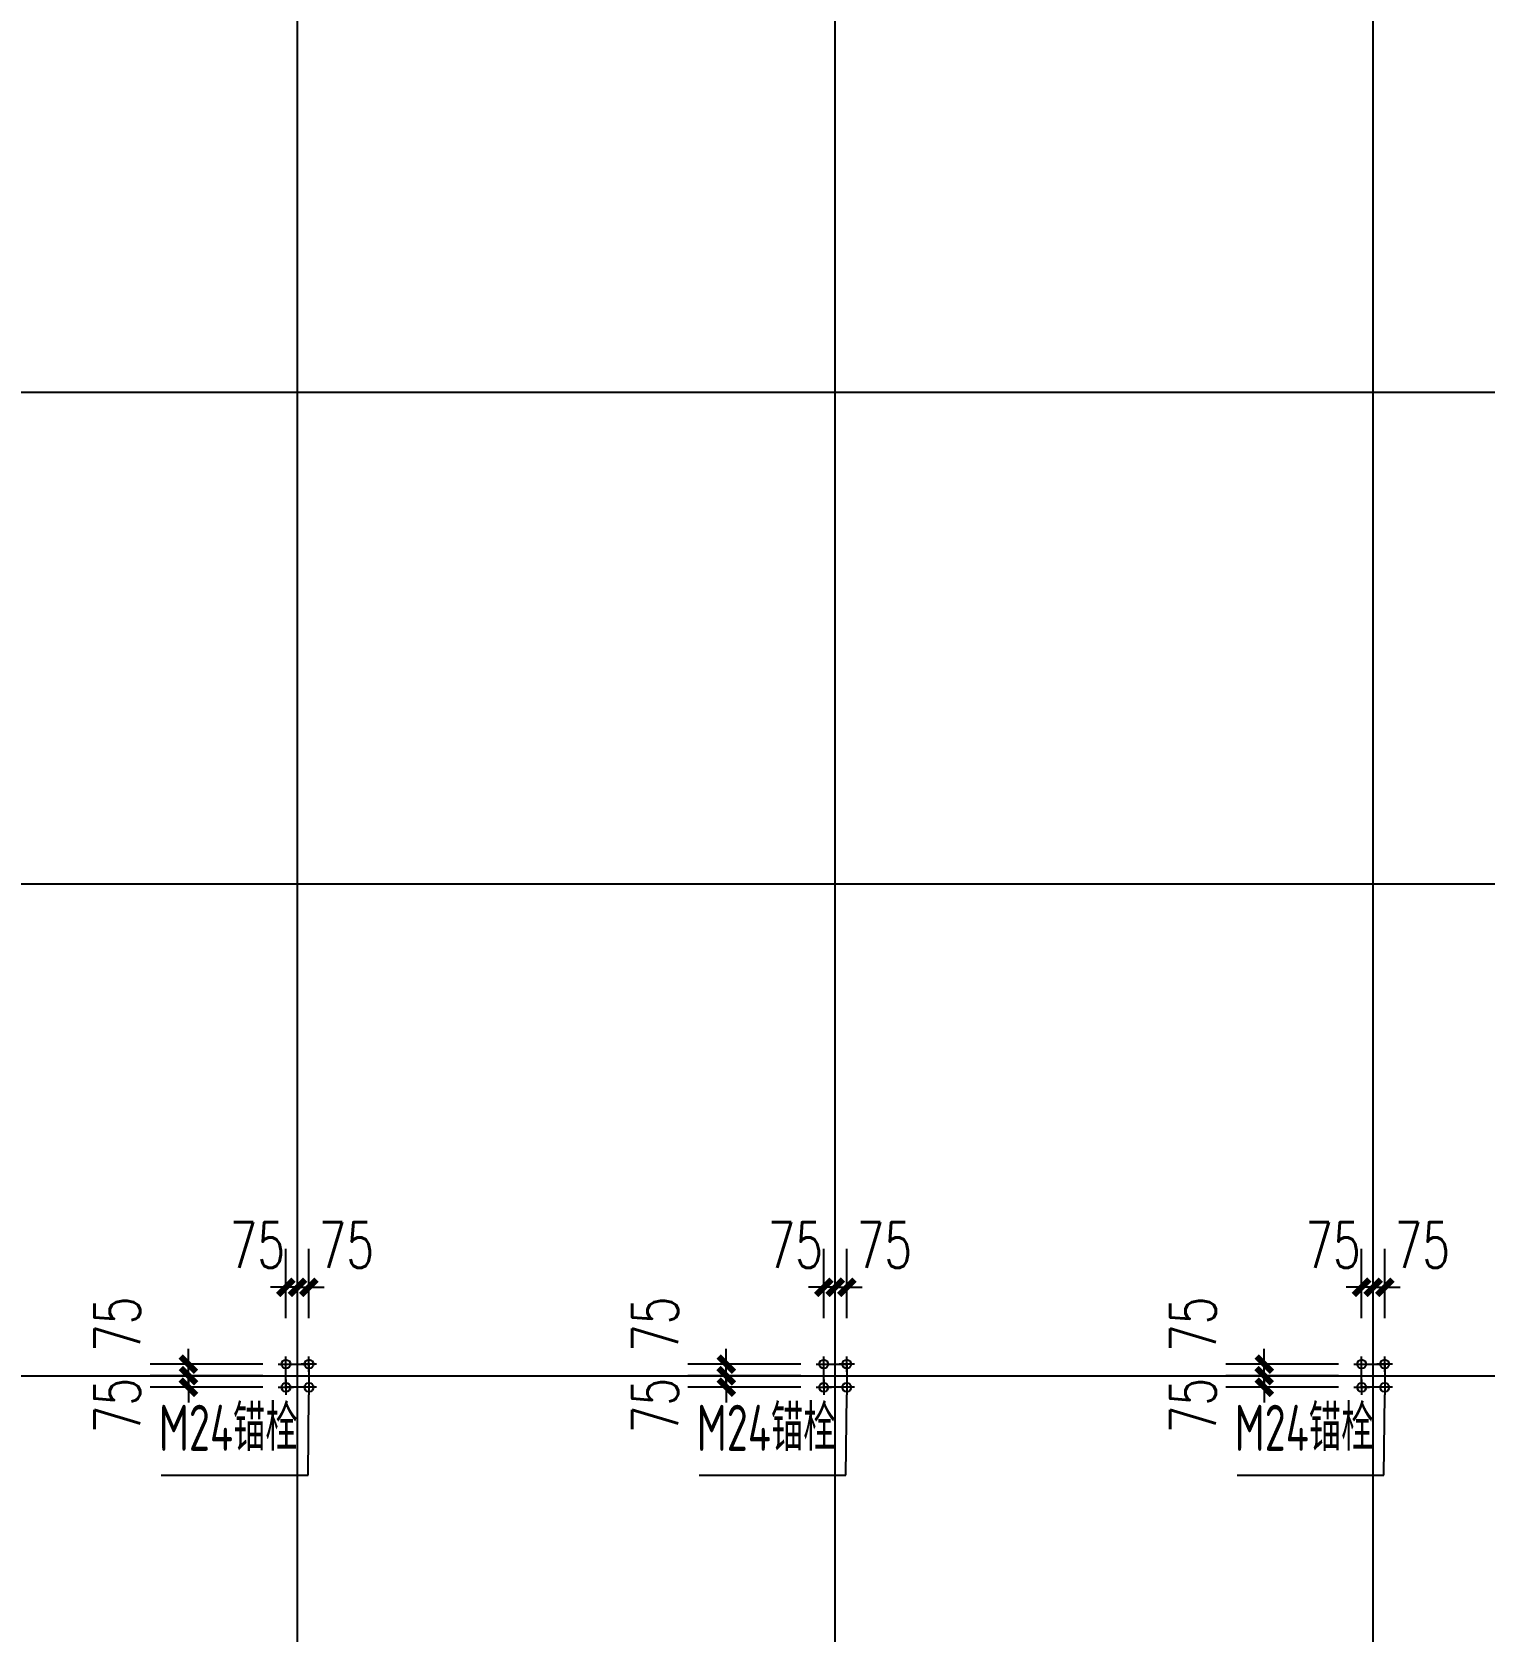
# Model space of a CAD drawing. Extents: x 180850 to 1399066, y 48356 to 327880.
# Drawn here: x 466373 to 485269, y 178529 to 199338 of the extents above; entities that cross this region are included whole.
import ezdxf
from ezdxf.enums import TextEntityAlignment as Align

# ---------------------------------------------------------------- set-up
doc = ezdxf.new("R2010")
doc.units = 0
doc.header["$LTSCALE"] = 1000
for name, color, linetype in [('AXIS', 3, 'Continuous'), ('DOTE', 1, 'Continuous'), ('TEXT', 7, 'Continuous')]:
    doc.layers.add(name, color=color, linetype=linetype)
doc.styles.add('_TCH_DIM_T3', font='SIMPLEX', dxfattribs={"width": 0.705882, "bigfont": 'GBCBIG'})
doc.styles.add('TSSD_Label', font='tssdeng.shx', dxfattribs={"width": 0.7, "bigfont": 'hztxt.shx'})
doc.dimstyles.new('TCH-200-2', dxfattribs={"dimtxt": 595, "dimasz": 200, "dimexe": 500, "dimexo": 600, "dimgap": 252.5, "dimtad": 1, "dimdec": 0, "dimlfac": 0.5, "dimzin": 0, "dimdsep": 46, "dimtxsty": '_TCH_DIM_T3', "dimblk": 'ARCHTICK', "dimcen": 0.09, "dimclrd": 124, "dimclre": 124, "dimclrt": 7, "dimazin": 2, "dimtfac": 1, "dimtdec": 0, "dimtix": 1, "dimtmove": 2, "dimatfit": 3, "dimfxl": 1, "dimtolj": 1, "dimtzin": 0, "dimarcsym": 0})

# ---------------------------------------------------------------- blocks, each defined once
blk = doc.blocks.new('_ArchTick')
at = {"color": 0, "linetype": 'ByBlock', "const_width": 0.4}
blk.add_lwpolyline([(-0.5, -0.5), (0.5, 0.5)], dxfattribs=at)
blk = doc.blocks.new('*D1646')
at = {"color": 124, "linetype": 'ByBlock', "lineweight": -2, "transparency": 16777216}
for p, q in [((468409, 182002), (468409, 182202)), ((469377, 182002), (467909, 182002)), ((468409, 181852), (468409, 182002)), ((469377, 181852), (467909, 181852)), ((468409, 181852), (468409, 181652))]:
    blk.add_line(p, q, dxfattribs=at)
at = {"layer": 'Defpoints', "color": 0, "linetype": 'ByBlock', "transparency": 16777216}
for p in [(468409, 182002), (469977, 182002), (469977, 181852)]:
    blk.add_point(p, dxfattribs=at)
at = {"color": 124, "linetype": 'ByBlock', "lineweight": -2, "transparency": 16777216, "xscale": 200, "yscale": 200, "zscale": 200}
for p, rotation in [((468409, 182002), 270), ((468409, 181852), 90)]:
    blk.add_blockref('_ArchTick', p, dxfattribs=dict(at, rotation=rotation))
at = {"color": 7, "linetype": 'ByBlock', "transparency": 16777216, "insert": (467483, 182521), "char_height": 595, "attachment_point": 5, "rotation": 90, "style": '_TCH_DIM_T3'}
blk.add_mtext('\\A1;75', dxfattribs=at)
blk = doc.blocks.new('*D1647')
at = {"color": 124, "linetype": 'ByBlock', "lineweight": -2, "transparency": 16777216}
for p, q in [((468409, 181852), (468409, 182052)), ((469377, 181852), (467909, 181852)), ((469377, 181702), (467909, 181702)), ((468409, 181702), (468409, 181852)), ((468409, 181702), (468409, 181502))]:
    blk.add_line(p, q, dxfattribs=at)
at = {"layer": 'Defpoints', "color": 0, "linetype": 'ByBlock', "transparency": 16777216}
for p in [(468409, 181852), (469977, 181852), (469977, 181702)]:
    blk.add_point(p, dxfattribs=at)
at = {"color": 124, "linetype": 'ByBlock', "lineweight": -2, "transparency": 16777216, "xscale": 200, "yscale": 200, "zscale": 200}
for p, rotation in [((468409, 181852), 270), ((468409, 181702), 90)]:
    blk.add_blockref('_ArchTick', p, dxfattribs=dict(at, rotation=rotation))
at = {"color": 7, "linetype": 'ByBlock', "transparency": 16777216, "insert": (467483, 181463), "char_height": 595, "attachment_point": 5, "rotation": 90, "style": '_TCH_DIM_T3'}
blk.add_mtext('\\A1;75', dxfattribs=at)
blk = doc.blocks.new('*D1648')
at = {"color": 124, "linetype": 'ByBlock', "lineweight": -2, "transparency": 16777216}
for p, q in [((469827, 182602), (469827, 183502)), ((469977, 182602), (469977, 183502)), ((469827, 183002), (469627, 183002)), ((469827, 183002), (469977, 183002)), ((469977, 183002), (470177, 183002))]:
    blk.add_line(p, q, dxfattribs=at)
at = {"layer": 'Defpoints', "color": 0, "linetype": 'ByBlock', "transparency": 16777216}
for p in [(469977, 183002), (469827, 182002), (469977, 182002)]:
    blk.add_point(p, dxfattribs=at)
at = {"color": 124, "linetype": 'ByBlock', "lineweight": -2, "transparency": 16777216, "xscale": 200, "yscale": 200, "zscale": 200}
blk.add_blockref('_ArchTick', (469827, 183002), dxfattribs=at)
at = {"color": 124, "linetype": 'ByBlock', "lineweight": -2, "transparency": 16777216, "xscale": 200, "yscale": 200, "zscale": 200, "rotation": 180}
blk.add_blockref('_ArchTick', (469977, 183002), dxfattribs=at)
at = {"color": 7, "linetype": 'ByBlock', "transparency": 16777216, "insert": (470465, 183552), "char_height": 595, "attachment_point": 5, "style": '_TCH_DIM_T3'}
blk.add_mtext('\\A1;75', dxfattribs=at)
blk = doc.blocks.new('*D1649')
at = {"color": 124, "linetype": 'ByBlock', "lineweight": -2, "transparency": 16777216}
for p, q in [((469677, 182602), (469677, 183502)), ((469827, 182602), (469827, 183502)), ((469677, 183002), (469477, 183002)), ((469827, 183002), (469677, 183002)), ((469827, 183002), (470027, 183002))]:
    blk.add_line(p, q, dxfattribs=at)
at = {"layer": 'Defpoints', "color": 0, "linetype": 'ByBlock', "transparency": 16777216}
for p in [(469677, 183002), (469677, 182002), (469827, 182002)]:
    blk.add_point(p, dxfattribs=at)
at = {"color": 124, "linetype": 'ByBlock', "lineweight": -2, "transparency": 16777216, "xscale": 200, "yscale": 200, "zscale": 200}
blk.add_blockref('_ArchTick', (469677, 183002), dxfattribs=at)
at = {"color": 124, "linetype": 'ByBlock', "lineweight": -2, "transparency": 16777216, "xscale": 200, "yscale": 200, "zscale": 200, "rotation": 180}
blk.add_blockref('_ArchTick', (469827, 183002), dxfattribs=at)
at = {"color": 7, "linetype": 'ByBlock', "transparency": 16777216, "insert": (469305, 183552), "char_height": 595, "attachment_point": 5, "style": '_TCH_DIM_T3'}
blk.add_mtext('\\A1;75', dxfattribs=at)
blk = doc.blocks.new('*D1658')
at = {"color": 124, "linetype": 'ByBlock', "lineweight": -2, "transparency": 16777216}
for p, q in [((475409, 182002), (475409, 182202)), ((476377, 182002), (474909, 182002)), ((475409, 181852), (475409, 182002)), ((476377, 181852), (474909, 181852)), ((475409, 181852), (475409, 181652))]:
    blk.add_line(p, q, dxfattribs=at)
at = {"layer": 'Defpoints', "color": 0, "linetype": 'ByBlock', "transparency": 16777216}
for p in [(475409, 182002), (476977, 182002), (476977, 181852)]:
    blk.add_point(p, dxfattribs=at)
at = {"color": 124, "linetype": 'ByBlock', "lineweight": -2, "transparency": 16777216, "xscale": 200, "yscale": 200, "zscale": 200}
for p, rotation in [((475409, 182002), 270), ((475409, 181852), 90)]:
    blk.add_blockref('_ArchTick', p, dxfattribs=dict(at, rotation=rotation))
at = {"color": 7, "linetype": 'ByBlock', "transparency": 16777216, "insert": (474483, 182521), "char_height": 595, "attachment_point": 5, "rotation": 90, "style": '_TCH_DIM_T3'}
blk.add_mtext('\\A1;75', dxfattribs=at)
blk = doc.blocks.new('*D1659')
at = {"color": 124, "linetype": 'ByBlock', "lineweight": -2, "transparency": 16777216}
for p, q in [((475409, 181852), (475409, 182052)), ((476377, 181852), (474909, 181852)), ((476377, 181702), (474909, 181702)), ((475409, 181702), (475409, 181852)), ((475409, 181702), (475409, 181502))]:
    blk.add_line(p, q, dxfattribs=at)
at = {"layer": 'Defpoints', "color": 0, "linetype": 'ByBlock', "transparency": 16777216}
for p in [(475409, 181852), (476977, 181852), (476977, 181702)]:
    blk.add_point(p, dxfattribs=at)
at = {"color": 124, "linetype": 'ByBlock', "lineweight": -2, "transparency": 16777216, "xscale": 200, "yscale": 200, "zscale": 200}
for p, rotation in [((475409, 181852), 270), ((475409, 181702), 90)]:
    blk.add_blockref('_ArchTick', p, dxfattribs=dict(at, rotation=rotation))
at = {"color": 7, "linetype": 'ByBlock', "transparency": 16777216, "insert": (474483, 181463), "char_height": 595, "attachment_point": 5, "rotation": 90, "style": '_TCH_DIM_T3'}
blk.add_mtext('\\A1;75', dxfattribs=at)
blk = doc.blocks.new('*D1660')
at = {"color": 124, "linetype": 'ByBlock', "lineweight": -2, "transparency": 16777216}
for p, q in [((476827, 182602), (476827, 183502)), ((476977, 182602), (476977, 183502)), ((476827, 183002), (476627, 183002)), ((476827, 183002), (476977, 183002)), ((476977, 183002), (477177, 183002))]:
    blk.add_line(p, q, dxfattribs=at)
at = {"layer": 'Defpoints', "color": 0, "linetype": 'ByBlock', "transparency": 16777216}
for p in [(476977, 183002), (476827, 182002), (476977, 182002)]:
    blk.add_point(p, dxfattribs=at)
at = {"color": 124, "linetype": 'ByBlock', "lineweight": -2, "transparency": 16777216, "xscale": 200, "yscale": 200, "zscale": 200}
blk.add_blockref('_ArchTick', (476827, 183002), dxfattribs=at)
at = {"color": 124, "linetype": 'ByBlock', "lineweight": -2, "transparency": 16777216, "xscale": 200, "yscale": 200, "zscale": 200, "rotation": 180}
blk.add_blockref('_ArchTick', (476977, 183002), dxfattribs=at)
at = {"color": 7, "linetype": 'ByBlock', "transparency": 16777216, "insert": (477465, 183552), "char_height": 595, "attachment_point": 5, "style": '_TCH_DIM_T3'}
blk.add_mtext('\\A1;75', dxfattribs=at)
blk = doc.blocks.new('*D1661')
at = {"color": 124, "linetype": 'ByBlock', "lineweight": -2, "transparency": 16777216}
for p, q in [((476677, 182602), (476677, 183502)), ((476827, 182602), (476827, 183502)), ((476677, 183002), (476477, 183002)), ((476827, 183002), (476677, 183002)), ((476827, 183002), (477027, 183002))]:
    blk.add_line(p, q, dxfattribs=at)
at = {"layer": 'Defpoints', "color": 0, "linetype": 'ByBlock', "transparency": 16777216}
for p in [(476677, 183002), (476677, 182002), (476827, 182002)]:
    blk.add_point(p, dxfattribs=at)
at = {"color": 124, "linetype": 'ByBlock', "lineweight": -2, "transparency": 16777216, "xscale": 200, "yscale": 200, "zscale": 200}
blk.add_blockref('_ArchTick', (476677, 183002), dxfattribs=at)
at = {"color": 124, "linetype": 'ByBlock', "lineweight": -2, "transparency": 16777216, "xscale": 200, "yscale": 200, "zscale": 200, "rotation": 180}
blk.add_blockref('_ArchTick', (476827, 183002), dxfattribs=at)
at = {"color": 7, "linetype": 'ByBlock', "transparency": 16777216, "insert": (476305, 183552), "char_height": 595, "attachment_point": 5, "style": '_TCH_DIM_T3'}
blk.add_mtext('\\A1;75', dxfattribs=at)
blk = doc.blocks.new('*D1670')
at = {"color": 124, "linetype": 'ByBlock', "lineweight": -2, "transparency": 16777216}
for p, q in [((482409, 182002), (482409, 182202)), ((483377, 182002), (481909, 182002)), ((482409, 181852), (482409, 182002)), ((483377, 181852), (481909, 181852)), ((482409, 181852), (482409, 181652))]:
    blk.add_line(p, q, dxfattribs=at)
at = {"layer": 'Defpoints', "color": 0, "linetype": 'ByBlock', "transparency": 16777216}
for p in [(482409, 182002), (483977, 182002), (483977, 181852)]:
    blk.add_point(p, dxfattribs=at)
at = {"color": 124, "linetype": 'ByBlock', "lineweight": -2, "transparency": 16777216, "xscale": 200, "yscale": 200, "zscale": 200}
for p, rotation in [((482409, 182002), 270), ((482409, 181852), 90)]:
    blk.add_blockref('_ArchTick', p, dxfattribs=dict(at, rotation=rotation))
at = {"color": 7, "linetype": 'ByBlock', "transparency": 16777216, "insert": (481483, 182521), "char_height": 595, "attachment_point": 5, "rotation": 90, "style": '_TCH_DIM_T3'}
blk.add_mtext('\\A1;75', dxfattribs=at)
blk = doc.blocks.new('*D1671')
at = {"color": 124, "linetype": 'ByBlock', "lineweight": -2, "transparency": 16777216}
for p, q in [((482409, 181852), (482409, 182052)), ((483377, 181852), (481909, 181852)), ((483377, 181702), (481909, 181702)), ((482409, 181702), (482409, 181852)), ((482409, 181702), (482409, 181502))]:
    blk.add_line(p, q, dxfattribs=at)
at = {"layer": 'Defpoints', "color": 0, "linetype": 'ByBlock', "transparency": 16777216}
for p in [(482409, 181852), (483977, 181852), (483977, 181702)]:
    blk.add_point(p, dxfattribs=at)
at = {"color": 124, "linetype": 'ByBlock', "lineweight": -2, "transparency": 16777216, "xscale": 200, "yscale": 200, "zscale": 200}
for p, rotation in [((482409, 181852), 270), ((482409, 181702), 90)]:
    blk.add_blockref('_ArchTick', p, dxfattribs=dict(at, rotation=rotation))
at = {"color": 7, "linetype": 'ByBlock', "transparency": 16777216, "insert": (481483, 181463), "char_height": 595, "attachment_point": 5, "rotation": 90, "style": '_TCH_DIM_T3'}
blk.add_mtext('\\A1;75', dxfattribs=at)
blk = doc.blocks.new('*D1672')
at = {"color": 124, "linetype": 'ByBlock', "lineweight": -2, "transparency": 16777216}
for p, q in [((483827, 182602), (483827, 183502)), ((483977, 182602), (483977, 183502)), ((483827, 183002), (483627, 183002)), ((483827, 183002), (483977, 183002)), ((483977, 183002), (484177, 183002))]:
    blk.add_line(p, q, dxfattribs=at)
at = {"layer": 'Defpoints', "color": 0, "linetype": 'ByBlock', "transparency": 16777216}
for p in [(483977, 183002), (483827, 182002), (483977, 182002)]:
    blk.add_point(p, dxfattribs=at)
at = {"color": 124, "linetype": 'ByBlock', "lineweight": -2, "transparency": 16777216, "xscale": 200, "yscale": 200, "zscale": 200}
blk.add_blockref('_ArchTick', (483827, 183002), dxfattribs=at)
at = {"color": 124, "linetype": 'ByBlock', "lineweight": -2, "transparency": 16777216, "xscale": 200, "yscale": 200, "zscale": 200, "rotation": 180}
blk.add_blockref('_ArchTick', (483977, 183002), dxfattribs=at)
at = {"color": 7, "linetype": 'ByBlock', "transparency": 16777216, "insert": (484465, 183552), "char_height": 595, "attachment_point": 5, "style": '_TCH_DIM_T3'}
blk.add_mtext('\\A1;75', dxfattribs=at)
blk = doc.blocks.new('*D1673')
at = {"color": 124, "linetype": 'ByBlock', "lineweight": -2, "transparency": 16777216}
for p, q in [((483677, 182602), (483677, 183502)), ((483827, 182602), (483827, 183502)), ((483677, 183002), (483477, 183002)), ((483827, 183002), (483677, 183002)), ((483827, 183002), (484027, 183002))]:
    blk.add_line(p, q, dxfattribs=at)
at = {"layer": 'Defpoints', "color": 0, "linetype": 'ByBlock', "transparency": 16777216}
for p in [(483677, 183002), (483677, 182002), (483827, 182002)]:
    blk.add_point(p, dxfattribs=at)
at = {"color": 124, "linetype": 'ByBlock', "lineweight": -2, "transparency": 16777216, "xscale": 200, "yscale": 200, "zscale": 200}
blk.add_blockref('_ArchTick', (483677, 183002), dxfattribs=at)
at = {"color": 124, "linetype": 'ByBlock', "lineweight": -2, "transparency": 16777216, "xscale": 200, "yscale": 200, "zscale": 200, "rotation": 180}
blk.add_blockref('_ArchTick', (483827, 183002), dxfattribs=at)
at = {"color": 7, "linetype": 'ByBlock', "transparency": 16777216, "insert": (483305, 183552), "char_height": 595, "attachment_point": 5, "style": '_TCH_DIM_T3'}
blk.add_mtext('\\A1;75', dxfattribs=at)

msp = doc.modelspace()

# ---------------------------------------------------------------- linework, layer by layer
for centre in [(469677, 182002.06), (469977, 182002.06), (476677, 182002.06), (476977, 182002.06), (483677, 182002.06), (483977, 182002.06), (469677, 181702.06), (469977, 181702.06), (476677, 181702.06), (476977, 181702.06), (483677, 181702.06), (483977, 181702.06)]:
    msp.add_circle(centre, 58.52)
at = {"layer": 'AXIS'}
for p, q in [((469677, 181901.39), (469677, 182102.73)), ((469977, 181901.39), (469977, 182102.73)), ((476677, 181901.39), (476677, 182102.73)), ((476977, 181901.39), (476977, 182102.73)), ((483677, 181901.39), (483677, 182102.73)), ((483977, 181901.39), (483977, 182102.73)), ((469576.33, 182002.06), (469777.67, 182002.06)), ((470077.67, 182002.06), (469876.33, 182002.06)), ((476576.33, 182002.06), (476777.67, 182002.06)), ((477077.67, 182002.06), (476876.33, 182002.06)), ((483576.33, 182002.06), (483777.67, 182002.06)), ((484077.67, 182002.06), (483876.33, 182002.06)), ((469576.33, 181702.06), (469777.67, 181702.06)), ((469677, 181802.73), (469677, 181601.39)), ((470077.67, 181702.06), (469876.33, 181702.06)), ((469977, 181802.73), (469977, 181601.39)), ((476576.33, 181702.06), (476777.67, 181702.06)), ((476677, 181802.73), (476677, 181601.39)), ((477077.67, 181702.06), (476876.33, 181702.06)), ((476977, 181802.73), (476977, 181601.39)), ((483576.33, 181702.06), (483777.67, 181702.06)), ((483677, 181802.73), (483677, 181601.39)), ((484077.67, 181702.06), (483876.33, 181702.06)), ((483977, 181802.73), (483977, 181601.39)), ((469966.26, 180557.62), (469977, 181601.39)), ((476966.26, 180557.62), (476977, 181601.39)), ((483966.26, 180557.62), (483977, 181601.39)), ((468055.69, 180556.62), (469966.25, 180556.62)), ((475055.69, 180556.62), (476966.25, 180556.62)), ((482055.69, 180556.62), (483966.25, 180556.62))]:
    msp.add_line(p, q, dxfattribs=at)
at = {"layer": 'DOTE'}
for p, q in [((469827, 155252.06), (469827, 208452.06)), ((476827, 155252.06), (476827, 208452.06)), ((483827, 155252.06), (483827, 208452.06)), ((447927, 194652.06), (499927, 194652.06)), ((447927, 188252.06), (499927, 188252.06)), ((447927, 181852.06), (499927, 181852.06))]:
    msp.add_line(p, q, dxfattribs=at)
for points in [[(469677, 182002.06), (469977, 182002.06), (469977, 181702.06), (469677, 181702.06)], [(476677, 182002.06), (476977, 182002.06), (476977, 181702.06), (476677, 181702.06)], [(483677, 182002.06), (483977, 182002.06), (483977, 181702.06), (483677, 181702.06)]]:
    msp.add_lwpolyline(points, close=True, dxfattribs=at)

# ---------------------------------------------------------------- texts
at = {"layer": 'TEXT', "style": 'TSSD_Label', "width": 0.7}
for p in [(468926.7, 180693.64), (475926.7, 180693.64), (482926.7, 180693.64)]:
    msp.add_text('M24锚栓', height=600, dxfattribs=at).set_placement(p, align=Align.BOTTOM_CENTER)

# ---------------------------------------------------------------- dimensions: what is measured, and where the dimension line sits
at = {"linetype": 'ByBlock'}
for base, p1, p2, angle, picture, middle in [((469677, 183002.28), (469827, 182002.06), (469677, 182002.06), 180, '*D1649', (469305.34, 183552.28)), ((476677, 183002.28), (476827, 182002.06), (476677, 182002.06), 180, '*D1661', (476305.34, 183552.28)), ((483677, 183002.28), (483827, 182002.06), (483677, 182002.06), 180, '*D1673', (483305.34, 183552.28)), ((468408.98, 182002.06), (469977, 181852.06), (469977, 182002.06), 90, '*D1646', (467482.62, 182521.27)), ((475408.98, 182002.06), (476977, 181852.06), (476977, 182002.06), 90, '*D1658', (474482.62, 182521.27)), ((482408.98, 182002.06), (483977, 181852.06), (483977, 182002.06), 90, '*D1670', (481482.62, 182521.27)), ((468408.98, 181852.06), (469977, 181702.06), (469977, 181852.06), 270, '*D1647', (467482.62, 181463.37)), ((475408.98, 181852.06), (476977, 181702.06), (476977, 181852.06), 270, '*D1659', (474482.62, 181463.37)), ((482408.98, 181852.06), (483977, 181702.06), (483977, 181852.06), 270, '*D1671', (481482.62, 181463.37))]:
    dim = msp.add_linear_dim(base=base, p1=p1, p2=p2, angle=angle, dimstyle='TCH-200-2', dxfattribs=at)
    dim.commit()
    dim.dimension.update_dxf_attribs({"geometry": picture, "text_midpoint": middle, "dimtype": 160})
for base, p1, p2, picture, middle in [((469977, 183002.28), (469827, 182002.06), (469977, 182002.06), '*D1648', (470465.21, 183552.28)), ((476977, 183002.28), (476827, 182002.06), (476977, 182002.06), '*D1660', (477465.21, 183552.28)), ((483977, 183002.28), (483827, 182002.06), (483977, 182002.06), '*D1672', (484465.21, 183552.28))]:
    dim = msp.add_linear_dim(base=base, p1=p1, p2=p2, dimstyle='TCH-200-2', dxfattribs=at)
    dim.commit()
    dim.dimension.update_dxf_attribs({"geometry": picture, "text_midpoint": middle, "dimtype": 160})

doc.saveas('drawing.dxf')
